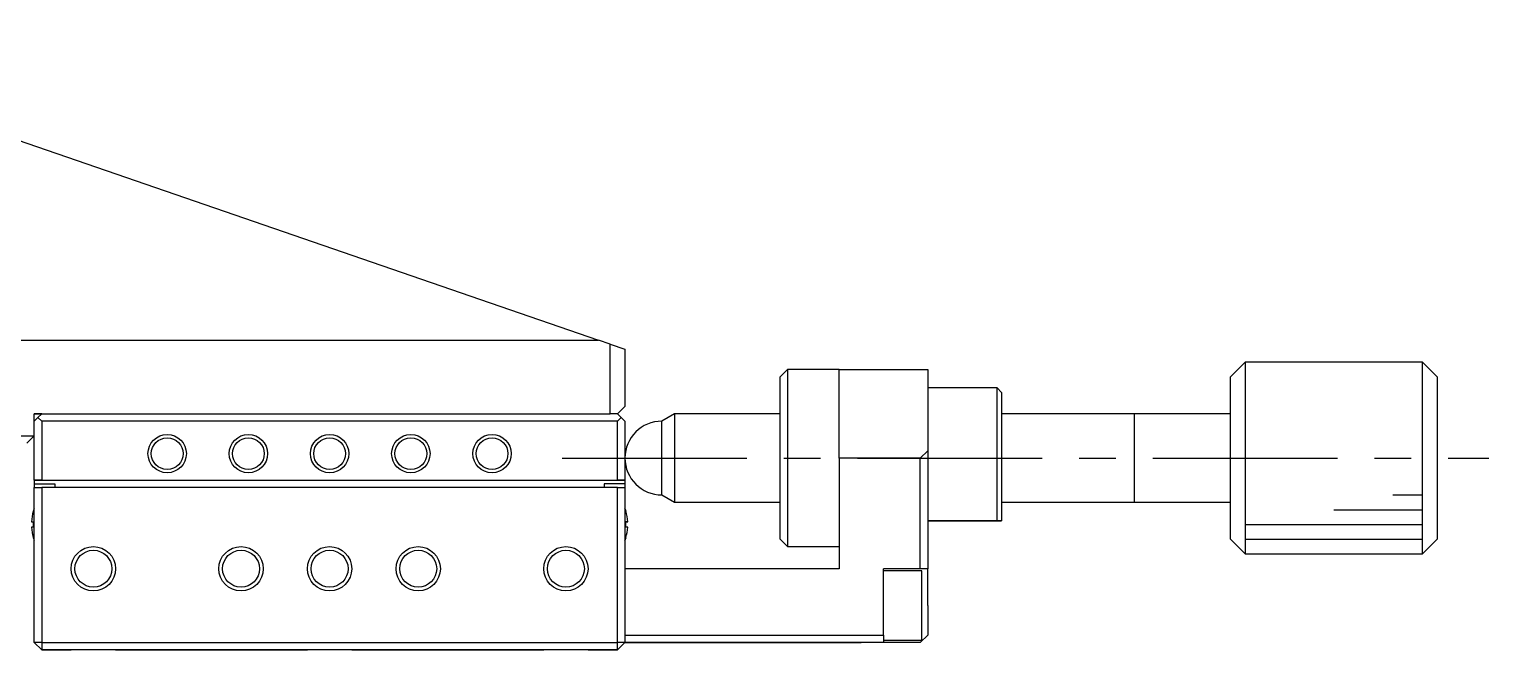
# Model space of a CAD drawing. Extents: x -213 to 364, y 25 to 498.
# Drawn here: x -146.1 to -47.2, y 249.3 to 291.3 of the extents above; entities that cross this region are included whole.
import ezdxf

# ---------------------------------------------------------------- set-up
doc = ezdxf.new("R2010")
doc.units = 0
doc.header["$LTSCALE"] = 10
doc.linetypes.add('CENTER', pattern=[2, 1.25, -0.25, 0.25, -0.25])
doc.layers.get('0').update_dxf_attribs({"linetype": 'CONTINUOUS'})
doc.layers.add('CENTER', color=1, linetype='CENTER')

msp = doc.modelspace()

# ---------------------------------------------------------------- linework, layer by layer
at = {"color": 7, "linetype": 'CONTINUOUS'}
for p, q in [((-168.719817, 291.333911), (-107.518756, 270.260696)), ((-175.719817, 270.260696), (-107.518756, 270.260696)), ((-106.719817, 269.985599), (-107.518756, 270.260696)), ((-106.719817, 265.260696), (-106.719817, 269.985599)), ((-106.719817, 269.985599), (-105.719817, 269.641272)), ((-105.719817, 269.641272), (-105.719817, 265.760696)), ((-94.719817, 268.260696), (-95.219817, 267.760696)), ((-94.719817, 268.260696), (-94.719817, 256.260696)), ((-91.219817, 268.260696), (-94.719817, 268.260696)), ((-91.219817, 268.260696), (-85.219817, 268.260696)), ((-91.219817, 262.260696), (-91.219817, 268.260696)), ((-85.219817, 268.260696), (-85.219817, 262.760696)), ((-63.719817, 268.760696), (-64.719817, 267.760696)), ((-63.719817, 268.760696), (-63.719817, 262.201828)), ((-51.719817, 268.760696), (-63.719817, 268.760696)), ((-51.719817, 255.760696), (-51.719817, 268.760696)), ((-50.719817, 267.760696), (-51.719817, 268.760696)), ((-95.219817, 256.760696), (-95.219817, 267.760696)), ((-80.519817, 267.010696), (-85.219817, 267.010696)), ((-80.519817, 258.010696), (-80.519817, 267.010696)), ((-80.219817, 266.710696), (-80.519817, 267.010696)), ((-64.719817, 262.210885), (-64.719817, 267.760696)), ((-50.719817, 267.760696), (-50.719817, 256.760696)), ((-80.219817, 266.710696), (-80.219817, 258.010696)), ((-145.719817, 265.260696), (-106.719817, 265.260696)), ((-145.719817, 263.760696), (-145.719817, 265.260696)), ((-145.219817, 265.260696), (-145.719817, 265.260696)), ((-145.719817, 264.760696), (-145.469817, 265.010696)), ((-145.219817, 265.260696), (-145.469817, 265.010696)), ((-145.469817, 265.010696), (-145.219817, 264.760696)), ((-106.219817, 265.260696), (-106.719817, 265.260696)), ((-106.219817, 265.260696), (-105.719817, 265.760696)), ((-105.719817, 265.760696), (-106.219817, 265.260696)), ((-106.219817, 265.260696), (-105.969817, 265.010696)), ((-106.219817, 264.760696), (-105.969817, 265.010696)), ((-105.969817, 265.010696), (-105.719817, 264.760696)), ((-102.786805, 265.010696), (-103.219817, 264.760696)), ((-102.353792, 265.260696), (-102.786805, 265.010696)), ((-102.353792, 265.260696), (-102.353792, 262.233526)), ((-95.219817, 265.260696), (-102.353792, 265.260696)), ((-71.214817, 265.260696), (-80.219817, 265.260696)), ((-64.719817, 265.260696), (-71.224817, 265.260696)), ((-71.219817, 259.260691), (-71.219817, 265.260701)), ((-145.219817, 264.760696), (-145.219817, 260.760696)), ((-106.219817, 264.760696), (-145.219817, 264.760696)), ((-106.219817, 260.760696), (-106.219817, 264.760696)), ((-105.719817, 264.760696), (-105.719817, 260.760696)), ((-103.219817, 262.238055), (-103.219817, 264.760696)), ((-179.719817, 263.760696), (-145.719817, 263.760696)), ((-145.719817, 263.760696), (-146.219817, 263.260696)), ((-146.219817, 263.260696), (-145.719817, 263.760696)), ((-145.719817, 260.760696), (-145.719817, 263.760696)), ((-103.219817, 259.760696), (-103.219817, 262.238055)), ((-102.353792, 262.233526), (-102.353792, 259.260696)), ((-91.219817, 262.260696), (-91.219817, 254.760696)), ((-85.719817, 262.260696), (-91.219817, 262.260696)), ((-85.719817, 262.260696), (-85.219817, 262.760696)), ((-85.719817, 254.760696), (-85.719817, 262.260696)), ((-85.219817, 262.760696), (-85.219817, 254.760696)), ((-64.719817, 256.760696), (-64.719817, 262.210885)), ((-63.719817, 262.201828), (-63.719817, 255.760696)), ((-145.719817, 260.760696), (-105.719817, 260.760696)), ((-145.219817, 260.760696), (-145.719817, 260.760696)), ((-145.719817, 260.760696), (-145.719817, 260.510696)), ((-145.719817, 260.510696), (-144.319817, 260.510696)), ((-145.719817, 260.510696), (-144.319817, 260.510696)), ((-145.719817, 260.510696), (-145.719817, 260.260696)), ((-145.719817, 249.760696), (-145.719817, 260.260696)), ((-145.719817, 260.260696), (-145.219817, 260.260696)), ((-145.219817, 260.760696), (-106.219817, 260.760696)), ((-145.219817, 260.260696), (-145.219817, 249.760696)), ((-106.219817, 260.260696), (-145.219817, 260.260696)), ((-144.719817, 260.760696), (-138.719817, 260.760696)), ((-144.719817, 260.760696), (-138.719817, 260.760696)), ((-144.319817, 260.510696), (-144.319817, 260.260696)), ((-112.719817, 260.760696), (-106.719817, 260.760696)), ((-112.719817, 260.760696), (-106.719817, 260.760696)), ((-105.719817, 260.510696), (-107.119817, 260.510696)), ((-107.119817, 260.510696), (-107.119817, 260.260696)), ((-105.719817, 260.510696), (-107.119817, 260.510696)), ((-105.719817, 260.760696), (-106.219817, 260.760696)), ((-106.219817, 249.760696), (-106.219817, 260.260696)), ((-106.219817, 260.260696), (-105.719817, 260.260696)), ((-105.719817, 260.760696), (-105.719817, 260.510696)), ((-105.719817, 260.510696), (-105.719817, 260.260696)), ((-105.719817, 260.260696), (-105.719817, 249.760696)), ((-103.219817, 259.760696), (-102.786805, 259.510696)), ((-102.786805, 259.510696), (-102.353792, 259.260696)), ((-102.353792, 259.260696), (-95.219817, 259.260696)), ((-80.219817, 259.260696), (-71.219817, 259.260696)), ((-71.224817, 259.260696), (-71.219817, 259.260696)), ((-71.219817, 259.260696), (-64.719817, 259.260696)), ((-71.219817, 259.260696), (-71.214817, 259.260696)), ((-145.793961, 258.649312), (-145.789339, 258.647058)), ((-145.793961, 258.649312), (-145.789339, 258.647058)), ((-105.650296, 258.647058), (-105.645673, 258.649312)), ((-105.650296, 258.647058), (-105.645673, 258.649312)), ((-85.219817, 258.010696), (-80.519817, 258.010696)), ((-80.519817, 258.010696), (-85.219817, 258.010696)), ((-80.219817, 258.010696), (-80.519817, 258.010696)), ((-80.519817, 258.010696), (-80.219817, 258.010696)), ((-145.909676, 257.940696), (-145.789339, 257.940696)), ((-145.909676, 257.940696), (-145.789339, 257.940696)), ((-145.789339, 257.580696), (-145.909676, 257.580696)), ((-145.789339, 257.940696), (-145.789339, 257.580696)), ((-105.650296, 257.940696), (-105.529958, 257.940696)), ((-105.650296, 257.580696), (-105.650296, 257.940696)), ((-105.529958, 257.940696), (-105.650296, 257.940696)), ((-105.529958, 257.580696), (-105.650296, 257.580696)), ((-145.789339, 256.874335), (-145.793961, 256.87208)), ((-105.645673, 256.87208), (-105.650296, 256.874335)), ((-95.219817, 256.760696), (-94.719817, 256.260696)), ((-94.719817, 256.260696), (-91.219817, 256.260696)), ((-64.719817, 256.760696), (-63.719817, 255.760696)), ((-51.719817, 255.760696), (-50.719817, 256.760696)), ((-63.719817, 255.760696), (-51.719817, 255.760696)), ((-91.219817, 254.760696), (-105.719817, 254.760696)), ((-85.719817, 254.760696), (-88.219817, 254.760696)), ((-88.219817, 250.260696), (-88.219817, 254.760696)), ((-85.219817, 254.760696), (-88.219817, 254.760696)), ((-85.619817, 254.610696), (-88.219817, 254.610696)), ((-85.219817, 254.760696), (-85.719817, 254.760696)), ((-85.619817, 249.910696), (-85.619817, 254.610696)), ((-85.219817, 252.260696), (-85.219817, 254.760696)), ((-85.219817, 252.260696), (-85.219817, 250.260696)), ((-105.719817, 250.260696), (-88.219817, 250.260696)), ((-88.219817, 250.260696), (-88.219817, 249.760696)), ((-85.719817, 249.760696), (-85.219817, 250.260696)), ((-85.219817, 250.260696), (-85.719817, 249.760696)), ((-145.719817, 249.760696), (-145.219817, 249.260696)), ((-145.219817, 249.760696), (-145.719817, 249.760696)), ((-145.719817, 249.760696), (-145.219817, 249.260696)), ((-145.219817, 249.760696), (-106.219817, 249.760696)), ((-145.219817, 249.760696), (-145.219817, 249.260696)), ((-106.219817, 249.260696), (-145.219817, 249.260696)), ((-145.219817, 249.260696), (-143.219812, 249.260696)), ((-140.219822, 249.260696), (-127.219812, 249.260696)), ((-127.719817, 249.260696), (-127.219812, 249.260696)), ((-127.719817, 249.260696), (-127.219812, 249.260696)), ((-124.219822, 249.260696), (-111.219812, 249.260696)), ((-124.219822, 249.260696), (-123.719817, 249.260696)), ((-124.219822, 249.260696), (-123.719817, 249.260696)), ((-108.219822, 249.260696), (-106.219817, 249.260696)), ((-106.219817, 249.260696), (-106.219817, 249.760696)), ((-105.719817, 249.760696), (-106.219817, 249.760696)), ((-106.219817, 249.260696), (-105.719817, 249.760696)), ((-106.219817, 249.260696), (-105.719817, 249.760696)), ((-88.219817, 249.760696), (-105.719817, 249.760696)), ((-105.719817, 249.760696), (-89.719812, 249.760696)), ((-88.219817, 249.910696), (-85.619817, 249.910696)), ((-85.719817, 249.760696), (-88.219817, 249.760696)), ((-85.719817, 249.760696), (-86.719822, 249.760696))]:
    msp.add_line(p, q, dxfattribs=at)
at = {"color": 3, "linetype": 'CONTINUOUS'}
for p, q in [((-53.719817, 259.760696), (-51.719817, 259.760696)), ((-57.719817, 258.760696), (-51.719817, 258.760696)), ((-63.719817, 257.760696), (-51.719817, 257.760696)), ((-63.719817, 256.760696), (-51.719817, 256.760696))]:
    msp.add_line(p, q, dxfattribs=at)
for centre, radius in [((-136.719817, 262.560696), 1.3), ((-131.219817, 262.560696), 1.3), ((-125.719817, 262.560696), 1.3), ((-120.219817, 262.560696), 1.3), ((-114.719817, 262.560696), 1.3), ((-141.719817, 254.760696), 1.5), ((-131.719817, 254.760696), 1.5), ((-125.719817, 254.760696), 1.5), ((-119.719817, 254.760696), 1.5), ((-109.719817, 254.760696), 1.5)]:
    msp.add_circle(centre, radius, dxfattribs=at)
at = {"color": 7, "linetype": 'CONTINUOUS'}
for centre, radius in [((-136.719817, 262.560696), 1.075), ((-131.219817, 262.560696), 1.075), ((-125.719817, 262.560696), 1.075), ((-120.219817, 262.560696), 1.075), ((-114.719817, 262.560696), 1.075), ((-141.719817, 254.760696), 1.25), ((-131.719817, 254.760696), 1.25), ((-125.719817, 254.760696), 1.25), ((-119.719817, 254.760696), 1.25), ((-109.719817, 254.760696), 1.25)]:
    msp.add_circle(centre, radius, dxfattribs=at)
for centre, radius, start, end in [((-103.219817, 262.260696), 2.5, 90, 180), ((-103.219817, 262.260696), 2.5, 180, 270), ((-142.719817, 257.760696), 3.194933, 163.893288, 176.770291), ((-142.719817, 257.760696), 3.2, 159.635865, 163.877467), ((-108.719817, 257.760696), 3.2, 16.122533, 20.364135), ((-108.719817, 257.760696), 3.194933, 3.229709, 16.106712), ((-142.719817, 257.760696), 3.194933, 183.229709, 196.106712), ((-108.719817, 257.760696), 3.194933, 343.893288, 356.770291), ((-142.719817, 257.760696), 3.2, 196.122533, 200.364135), ((-108.719817, 257.760696), 3.2, 339.635865, 343.877467)]:
    msp.add_arc(centre, radius, start, end, dxfattribs=at)
at = {"layer": 'CENTER', "color": 1, "linetype": 'CENTER'}
msp.add_line((-109.969817, 262.260696), (-47.219817, 262.260696), dxfattribs=at)

doc.saveas('drawing.dxf')
